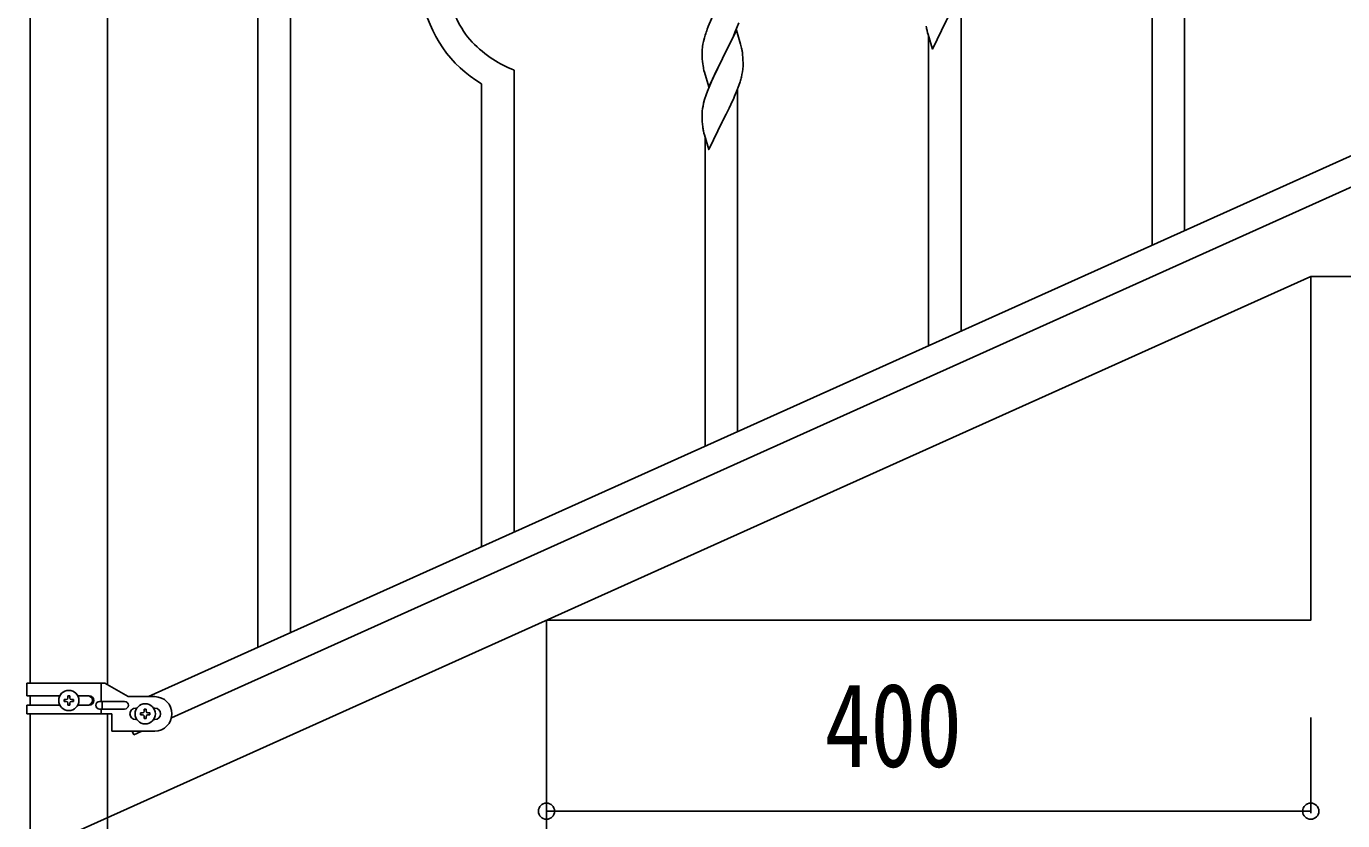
# Model space of a CAD drawing. Units: millimetres, scale not verified. Extents: x -4143 to 4140, y -2900 to 2898.
# Drawn here: x 683 to 1372, y -1877 to -1461 of the extents above; entities that cross this region are included whole.
import ezdxf
from ezdxf.enums import TextEntityAlignment as Align

# ---------------------------------------------------------------- set-up
doc = ezdxf.new("R2010")
doc.units = ezdxf.units.MM
doc.header["$LTSCALE"] = 10
doc.layers.add('0-3_YKK_A1', color=4, linetype='Continuous')
doc.layers.add('0-4_YKK_D', color=6, linetype='Continuous')
doc.styles.add('ＭＳ ゴシック', font='')
doc.styles.get('ＭＳ ゴシック').set_extended_font_data('MS Gothic')

msp = doc.modelspace()

# ---------------------------------------------------------------- linework, layer by layer
at = {"layer": '0-3_YKK_A1'}
for p, q in [((820.89, -1778.81), (820.89, -1122.66)), ((803.89, -1786.45), (803.89, -1130.3)), ((684.64, -1222.5), (684.64, -1805.52)), ((725.14, -1806.31), (725.14, -1222.5)), ((1288.89, -1568.48), (1288.89, -1326.67)), ((1271.89, -1576.12), (1271.89, -1333.74)), ((1171.89, -1621.06), (1171.89, -1442.07)), ((1154.89, -1628.7), (1154.89, -1466.81)), ((937.89, -1726.22), (937.89, -1484.41)), ((920.89, -1733.86), (920.89, -1491.49)), ((1054.89, -1673.64), (1054.89, -1494.65)), ((1451.12, -1495.46), (746.61, -1812.52)), ((1463.16, -1506.48), (758.66, -1823.55)), ((1047.06, -1511.12), (1046.9, -1511.45)), ((1037.89, -1681.28), (1037.89, -1519.4)), ((682.89, -1805.52), (723.76, -1805.52)), ((682.89, -1812.02), (682.89, -1805.52)), ((721.86, -1815.02), (721.86, -1805.52)), ((723.76, -1805.52), (735.89, -1812.52)), ((700.22, -1812.02), (682.89, -1812.02)), ((682.89, -1821.52), (682.89, -1817.02)), ((700.21, -1817.02), (682.89, -1817.02)), ((684.64, -1812.02), (684.64, -1817.02)), ((703.45, -1815), (702.49, -1815)), ((706.33, -1814.04), (707.29, -1814.04)), ((715.48, -1812.02), (709.56, -1812.02)), ((715.48, -1817.02), (709.56, -1817.02)), ((734.09, -1815.02), (721.01, -1815.02)), ((722.41, -1819.02), (722.41, -1815.02)), ((749.89, -1812.52), (735.89, -1812.52)), ((739.89, -1818.52), (740.52, -1818.52)), ((749.26, -1818.52), (749.89, -1818.52)), ((682.89, -1821.52), (727.39, -1821.52)), ((684.64, -1821.52), (684.64, -1952.5)), ((734.09, -1819.02), (721.01, -1819.02)), ((721.86, -1821.52), (721.86, -1819.02)), ((725.14, -1952.5), (725.14, -1821.52)), ((727.39, -1821.52), (727.39, -1830.52)), ((739.89, -1824.52), (740.52, -1824.52)), ((743.45, -1821.04), (742.49, -1821.04)), ((746.33, -1822), (747.29, -1822)), ((749.26, -1824.52), (749.89, -1824.52)), ((749.89, -1830.52), (727.39, -1830.52)), ((737.97, -1830.52), (738.85, -1832.46)), ((743.16, -1830.52), (738.85, -1832.46))]:
    msp.add_line(p, q, dxfattribs=at)
for points in [[(1054.29, -1430.52), (1047.06, -1445.38), (1046.72, -1446.05), (1044.11, -1451.24), (1043.01, -1453.54), (1042.34, -1454.98), (1041.23, -1457.44), (1039.56, -1461.47), (1038.99, -1462.99)], [(1154.06, -1463.62), (1154.32, -1464.79), (1154.57, -1465.75), (1156.84, -1473.4), (1164.06, -1458.54), (1164.23, -1458.21), (1165.95, -1454.82), (1167.45, -1451.76), (1168.34, -1449.89), (1169.89, -1446.47), (1170.33, -1445.47), (1171.37, -1442.94), (1172.5, -1439.91), (1173.17, -1437.91)], [(1036.39, -1473.37), (1036.35, -1474.19), (1036.34, -1474.58), (1036.36, -1476.44), (1036.39, -1477.45), (1036.44, -1478.39), (1036.54, -1479.83), (1036.69, -1481.15), (1036.83, -1482.14), (1037.01, -1483.09), (1037.11, -1483.56), (1037.32, -1484.5), (1037.57, -1485.46), (1039.84, -1493.11), (1047.06, -1478.24), (1047.23, -1477.91), (1049.16, -1474.11), (1050.67, -1471.01), (1051.34, -1469.6), (1052.68, -1466.68), (1053.54, -1464.68), (1054.76, -1461.64), (1055.5, -1459.62)], [(1054.29, -1463.39), (1047.06, -1478.24), (1046.9, -1478.57), (1044.55, -1483.23), (1042.79, -1486.88), (1042.34, -1487.85), (1041.23, -1490.31), (1039.96, -1493.33), (1039.17, -1495.36), (1038.45, -1497.37), (1037.66, -1499.85), (1037.14, -1501.78), (1036.83, -1503.18), (1036.59, -1504.53), (1036.43, -1505.82), (1036.37, -1506.65), (1036.34, -1507.45), (1036.36, -1509.31), (1036.39, -1510.33), (1036.44, -1511.27), (1036.54, -1512.71), (1036.69, -1514.02)], [(1037.96, -1466), (1037.52, -1467.47), (1037.03, -1469.38), (1036.74, -1470.76), (1036.52, -1472.1)], [(1057.02, -1472.93), (1056.68, -1471.51), (1056.49, -1470.79), (1054.29, -1463.39)], [(1057.76, -1482.71), (1057.78, -1481.91), (1057.78, -1480.77), (1057.73, -1479.04), (1057.67, -1477.8), (1057.56, -1476.38)], [(1056.87, -1488.06), (1057.2, -1486.65), (1057.47, -1485.28), (1057.66, -1483.97)], [(1037.06, -1516.2), (1037.32, -1517.38), (1037.57, -1518.33), (1039.84, -1525.98), (1047.06, -1511.12), (1047.23, -1510.79), (1048.95, -1507.4), (1050.45, -1504.34), (1051.34, -1502.47), (1052.89, -1499.05), (1053.33, -1498.05), (1054.37, -1495.52), (1055.5, -1492.49), (1056.17, -1490.49)], [(554.89, -1952.5), (1354.89, -1592.5), (1754.89, -1592.5)], [(954.89, -1772.5), (1354.89, -1772.5), (1354.89, -1592.5)], [(554.89, -1952.5), (954.89, -1952.5), (954.89, -1772.5)], [(702.49, -1815), (702.49, -1814.04), (703.45, -1814.04)], [(704.41, -1813.08), (704.41, -1812.12), (705.37, -1812.12), (705.37, -1813.08)], [(705.37, -1815.96), (705.37, -1816.92), (704.41, -1816.92), (704.41, -1815.96)], [(707.29, -1814.04), (707.29, -1815), (706.33, -1815)], [(742.49, -1821.04), (742.49, -1822), (743.45, -1822)], [(745.37, -1820.08), (745.37, -1819.12), (744.41, -1819.12), (744.41, -1820.08)], [(744.41, -1822.96), (744.41, -1823.92), (745.37, -1823.92), (745.37, -1822.96)], [(747.29, -1822), (747.29, -1821.04), (746.33, -1821.04)]]:
    msp.add_lwpolyline(points, dxfattribs=at)
for centre in [(704.89, -1814.52), (744.89, -1821.52)]:
    msp.add_circle(centre, 5.3, dxfattribs=at)
for centre, radius, start, end in [((952.1, -1436.68), 48.94, 188.34153, 222.46459), ((953.56, -1435.89), 64.5, 189.92903, 239.55871), ((1113.59, -1490.24), 79.42, 159.93435, 162.22611), ((1208.29, -1453.28), 55.21, 188.49987, 190.79162), ((966.38, -1419.93), 70.83, 224.66249, 236.11211), ((1068.33, -1475.99), 32.04, 173.03232, 175.32407), ((1015.55, -1481.64), 42.37, 9.56725, 11.859), ((967.86, -1412.92), 77.52, 238.09168, 247.25412), ((1012.7, -1481.24), 45.12, 6.17603, 8.46779), ((995.77, -1471.78), 63.23, 342.78424, 345.07599), ((1026.34, -1480.72), 31.49, 354.07159, 356.36334), ((1091.29, -1505.86), 55.21, 188.49987, 190.79162), ((703.45, -1813.08), 0.96, 270, 0), ((703.45, -1815.96), 0.96, 0, 90), ((706.33, -1813.08), 0.96, 180, 270), ((706.33, -1815.96), 0.96, 90, 180), ((714.73, -1814.52), 2.5, 270, 90), ((715.48, -1814.52), 2.5, 270, 90), ((721.01, -1817.02), 2, 90, 270), ((734.09, -1817.02), 2, 270, 90), ((739.89, -1821.52), 3, 90, 270), ((749.89, -1821.52), 9, 270, 90), ((749.89, -1821.52), 3, 270, 90), ((743.45, -1820.08), 0.96, 270, 0), ((743.45, -1822.96), 0.96, 0, 90), ((746.33, -1820.08), 0.96, 180, 270), ((746.33, -1822.96), 0.96, 90, 180)]:
    msp.add_arc(centre, radius, start, end, dxfattribs=at)
at = {"layer": '0-4_YKK_D'}
for p, q in [((954.89, -1823.5), (954.89, -1873.5)), ((1354.89, -1823.5), (1354.89, -1873.5)), ((954.89, -1872.5), (1354.89, -1872.5))]:
    msp.add_line(p, q, dxfattribs=at)
for centre in [(954.89, -1872.5), (1354.89, -1872.5)]:
    msp.add_circle(centre, 4.25, dxfattribs=at)

# ---------------------------------------------------------------- texts
at = {"layer": '0-4_YKK_D', "style": 'ＭＳ ゴシック', "width": 0.8}
msp.add_text('400', height=43.99, dxfattribs=at).set_placement((1100.49, -1862.5), align=Align.BOTTOM_LEFT)

doc.saveas('drawing.dxf')
